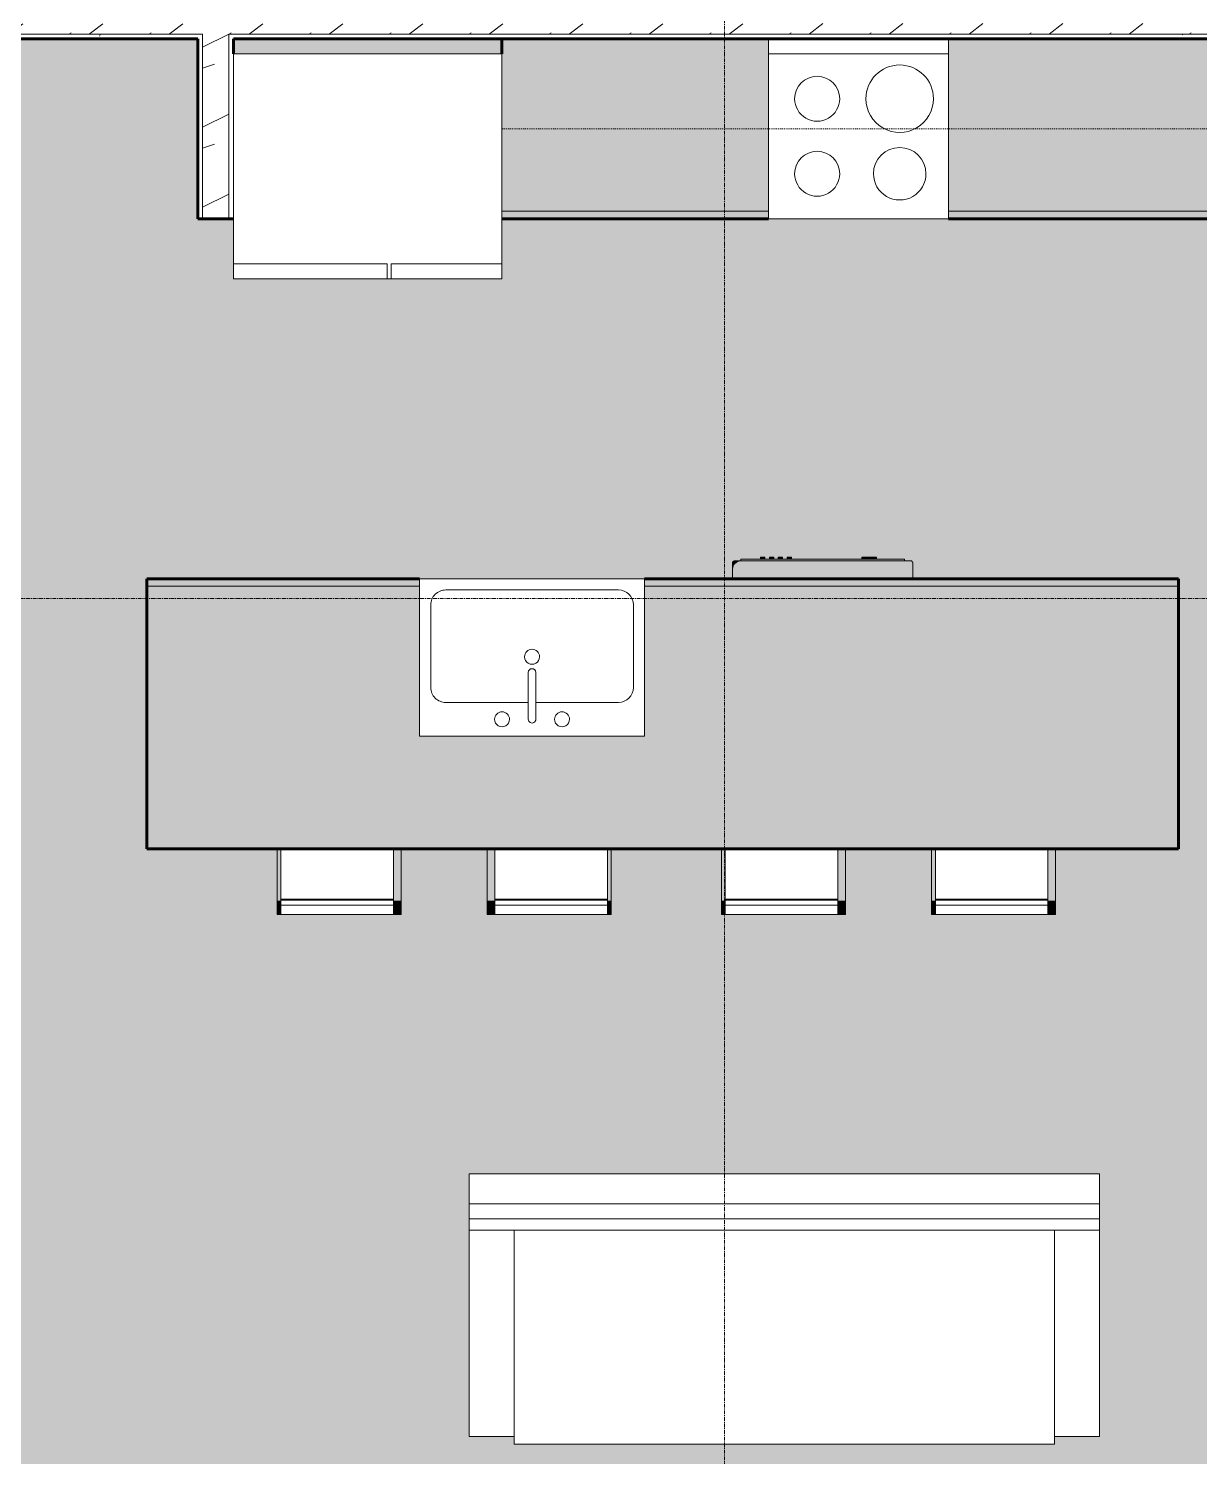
# Model space of a CAD drawing. Header units: inches. Extents: x -4105 to -1989, y 9836 to 11159.
# Drawn here: x -2266.1 to -2110, y 10052.8 to 10243.2 of the extents above; entities that cross this region are included whole.
import ezdxf

# ---------------------------------------------------------------- set-up
doc = ezdxf.new("R2010")
doc.units = ezdxf.units.IN
doc.header["$MEASUREMENT"] = 0
doc.linetypes.add('Dash', pattern=[0.25, 0.125, -0.125])
doc.linetypes.add('Grid Line 1_2_', pattern=[0.875, 0.5, -0.125, 0.125, -0.125])
for name, color, linetype, lineweight in [('0-1', 7, 'Continuous', 5), ('0-2', 7, 'Continuous', 9), ('A-AREA-PATT-2', 141, 'Continuous', 9), ('A-WALL-2', 250, 'Continuous', 60), ('A-WALL-3', 10, 'Continuous', 18), ('A-WALL-PATT-1', 7, 'Continuous', 9), ('A-WALL-PATT-2', 253, 'Continuous', 9), ('I-FURN', 30, 'Continuous', 9), ('I-FURN-1', 7, 'Continuous', 9), ('I-FURN-2', 253, 'Continuous', 9), ('P-SANR-FIXT-2', 7, 'Continuous', 9), ('Q-CASE-1', 253, 'Continuous', 9), ('Q-CASE-2', 250, 'Continuous', 60), ('Q-CASE-3', 7, 'Continuous', 9), ('Q-CASE-HDLN-1', 7, 'Dash', 9), ('Q-SPCQ-1', 7, 'Continuous', 9), ('Q-SPCQ-2', 55, 'Continuous', 9), ('S-GRID-1', 1, 'Grid Line 1_2_', 9)]:
    doc.layers.add(name, color=color, linetype=linetype, lineweight=lineweight)
pattern_1 = [(216.87, (4.265, -1183.338), (31.9871619, 21.32545714), [5.331, -47.981]), (206.565, (10.662, -1186.536), (-10.662476, -10.6620098), [11.921, -11.921]), (198.435, (10.662, -1191.868), (-21.32449365, -10.6625869), [6.744, -26.974])]

# ---------------------------------------------------------------- blocks, each defined once
blk = doc.blocks.new('Couch-Both_Arms-Generic - 1-1372852-ENLARGED FLOOR PLAN - 3RD FLOOR PLAN - WEST')
at = {"layer": 'I-FURN'}
for p, q in [((-42, 17.5), (-36, 17.5)), ((-42, -10), (-42, 17.5)), ((-36, 18.5), (36, 18.5)), ((-36, 17.5), (-36, 18.5)), ((-36, 17.5), (-36, -10)), ((36, 18.5), (36, 17.5)), ((36, 17.5), (42, 17.5)), ((36, -10), (36, 17.5)), ((42, 17.5), (42, -10)), ((-42, -10), (42, -10)), ((-42, -13.5), (-42, -10)), ((42, -10), (42, -13.5)), ((-42, -11.5), (42, -11.5)), ((-42, -13.5), (42, -13.5)), ((42, -13.5), (-42, -13.5))]:
    blk.add_line(p, q, dxfattribs=at)
at = {"layer": 'I-FURN-1'}
for p, q in [((-42, -17.5), (-42, -13.5)), ((42, -13.5), (42, -17.5)), ((42, -17.5), (-42, -17.5))]:
    blk.add_line(p, q, dxfattribs=at)
blk = doc.blocks.new('Refrigerator_-_Side-by-Side_6047 - 36_ X 30_-1372843-ENLARGED FLOOR PLAN - 3RD FLOOR PLAN - WEST')
at = {"layer": 'Q-SPCQ-1'}
for p, q in [((-17.88, 15.58), (17.87, 15.58)), ((-17.88, -14.42), (-17.88, 15.58)), ((-17.88, 15.58), (-3.13, 15.58)), ((-17.88, 15.58), (-17.88, 13.58)), ((-3.13, 13.58), (-3.13, 15.58)), ((-2.63, 15.58), (17.87, 15.58)), ((-2.63, 15.58), (-2.63, 13.58)), ((17.87, 15.58), (17.87, -14.42)), ((17.87, 13.58), (17.87, 15.58)), ((-3.13, 13.58), (-17.88, 13.58)), ((17.87, 13.58), (-2.63, 13.58)), ((17.87, -14.42), (-17.88, -14.42))]:
    blk.add_line(p, q, dxfattribs=at)
blk = doc.blocks.new('Range - 24_ x 24_-V39-ENLARGED FLOOR PLAN - 3RD FLOOR PLAN - WEST')
at = {"layer": 'Q-SPCQ-1'}
for p, q in [((0, 0), (24, 0)), ((0, -24), (0, 0)), ((24, 0), (24, -24)), ((0, -22), (24, -22))]:
    blk.add_line(p, q, dxfattribs=at)
for centre, radius, start, end in [((6.5, -6), 3.5, 360, 180), ((17.5, -6), 3, 360, 180), ((6.5, -6), 3.5, 180, 0), ((17.5, -6), 3, 180, 0), ((6.5, -16), 4.5, 360, 180), ((17.5, -16), 3, 360, 180), ((6.5, -16), 4.5, 180, 0), ((17.5, -16), 3, 180, 0)]:
    blk.add_arc(centre, radius, start, end, dxfattribs=at)
blk = doc.blocks.new('OD_CW_Base Cabinet - OD_CW_Base Cabinet-2067711-ENLARGED FLOOR PLAN - 3RD FLOOR PLAN - WEST')
at = {"layer": 'Q-CASE-1'}
h = blk.add_hatch(color=256, dxfattribs=at)
h.paths.add_polyline_path([(90.96, 1), (126.96, 1), (126.96, 24), (60.28, 24), (60.28, 1), (88.8, 1)], flags=0)
h.paths.add_polyline_path([(27.73, 1), (36.28, 1), (36.28, 24), (0.74, 24), (0.74, 1)], flags=0)
h = blk.add_hatch(color=256, dxfattribs=at)
h.paths.add_polyline_path([(90.96, 0), (126.96, 0), (126.96, 1), (60.28, 1), (60.28, 0), (88.8, 0)], flags=0)
h.paths.add_polyline_path([(0.74, 0), (36.28, 0), (36.28, 1), (0.74, 1)], flags=0)
at = {"layer": 'Q-CASE-2'}
for p, q in [((0.74, 24), (0.74, 22)), ((0.74, 0), (36.28, 0)), ((60.28, 0), (126.96, 0))]:
    blk.add_line(p, q, dxfattribs=at)
at = {"layer": 'Q-CASE-3'}
for p, q in [((0.74, 22), (0.74, 24)), ((0.74, 1), (36.28, 1)), ((36.28, 1), (0.74, 1)), ((36.28, 0), (0.74, 0)), ((60.28, 1), (126.96, 1)), ((126.96, 1), (60.28, 1)), ((126.96, 0), (60.28, 0))]:
    blk.add_line(p, q, dxfattribs=at)
blk = doc.blocks.new('Sink Kitchen-Single - 30_ x 21_-V11-ENLARGED FLOOR PLAN - 3RD FLOOR PLAN - WEST')
at = {"layer": 'P-SANR-FIXT-2'}
for p, q in [((15.62, 10.59), (-14.38, 10.59)), ((-14.38, 10.59), (-14.38, -10.41)), ((15.62, -10.41), (15.62, 10.59)), ((0.12, 8.34), (0.12, 2.09)), ((1.12, 8.34), (1.12, 2.09)), ((0.12, 6.09), (-10.88, 6.09)), ((12.12, 6.09), (1.12, 6.09)), ((-12.88, 4.09), (-12.88, -6.91)), ((14.12, -6.91), (14.12, 4.09)), ((-10.88, -8.91), (12.12, -8.91)), ((-14.38, -10.41), (15.62, -10.41))]:
    blk.add_line(p, q, dxfattribs=at)
for centre, radius, start, end in [((-3.38, 8.34), 1, 360, 180), ((-3.38, 8.34), 1, 180, 0), ((0.62, 8.34), 0.5, 360, 180), ((4.62, 8.34), 1, 360, 180), ((4.62, 8.34), 1, 180, 360), ((-10.88, 4.09), 2, 90, 180), ((12.12, 4.09), 2, 360, 90), ((0.62, 2.09), 0.5, 180, 0), ((0.62, 0), 1, 360, 180), ((0.62, 0), 1, 180, 0), ((-10.88, -6.91), 2, 180, 270), ((12.12, -6.91), 2, 270, 0)]:
    blk.add_arc(centre, radius, start, end, dxfattribs=at)
blk = doc.blocks.new('Dishwasher_15404 - 34_ counter-V40-ENLARGED FLOOR PLAN - 3RD FLOOR PLAN - WEST')
at = {"layer": 'Q-SPCQ-2'}
for points in [[(24.5, 0), (26.73, 0.01), (26.82, 0.06), (26.87, 0.2), (26.87, 22.93), (26.84, 23.21), (26.68, 23.53), (26.56, 23.69), (26.3, 23.87), (26.08, 23.96), (25.8, 24), (24.5, 24), (24.5, 0.42)], [(26.87, 22.93), (26.85, 23.86), (26.82, 23.94), (26.68, 24), (25.8, 24), (26.08, 23.96), (26.34, 23.86), (26.56, 23.69), (26.73, 23.46), (26.84, 23.21)], [(27.12, 1.09), (27.12, 22.91), (26.87, 22.91), (26.87, 1.09)], [(27.37, 19.69), (27.37, 20.28), (27.12, 20.28), (27.12, 19.69)], [(27.37, 18.51), (27.37, 19.1), (27.12, 19.1), (27.12, 18.51)], [(27.37, 17.33), (27.37, 17.92), (27.12, 17.92), (27.12, 17.33)], [(27.37, 16.15), (27.37, 16.74), (27.12, 16.74), (27.12, 16.15)], [(27.37, 5.81), (27.37, 6.79), (27.12, 6.79), (27.12, 5.81)], [(27.37, 4.82), (27.37, 5.81), (27.12, 5.81), (27.12, 4.82)]]:
    blk.add_hatch(color=256, dxfattribs=at).paths.add_polyline_path(points, flags=0)
at = {"layer": 'Q-SPCQ-1'}
for p, q in [((25.8, 24), (24.5, 24)), ((26.68, 24), (25.8, 24)), ((26.87, 22.93), (26.87, 23.8)), ((26.87, 0.2), (26.87, 22.93)), ((26.87, 22.91), (27.12, 22.91)), ((27.12, 22.91), (27.12, 1.09)), ((27.37, 20.28), (27.12, 20.28)), ((27.12, 19.69), (27.37, 19.69)), ((27.37, 19.1), (27.12, 19.1)), ((27.37, 19.1), (27.37, 18.51)), ((27.37, 20.28), (27.37, 19.69)), ((27.12, 18.51), (27.37, 18.51)), ((27.37, 17.92), (27.12, 17.92)), ((27.12, 17.33), (27.37, 17.33)), ((27.37, 17.92), (27.37, 17.33)), ((27.37, 16.74), (27.12, 16.74)), ((27.12, 16.15), (27.37, 16.15)), ((27.37, 16.74), (27.37, 16.15)), ((27.37, 6.79), (27.12, 6.79)), ((27.37, 6.79), (27.37, 5.81)), ((27.37, 5.81), (27.37, 4.82)), ((27.12, 4.82), (27.37, 4.82)), ((26.87, 1.09), (27.12, 1.09)), ((24.5, 0), (26.68, 0))]:
    blk.add_line(p, q, dxfattribs=at)
for centre, radius, start, end in [((25.8, 22.93), 1.07, 360, 90), ((26.68, 23.8), 0.197, 0, 90), ((26.68, 0.2), 0.197, 270, 360), ((26.68, 0.2), 0.197, 285, 345)]:
    blk.add_arc(centre, radius, start, end, dxfattribs=at)
blk = doc.blocks.new('OD_CW_Base Cabinet - OD_CW_Base Cabinet-2044941-ENLARGED FLOOR PLAN - 3RD FLOOR PLAN - WEST')
at = {"layer": 'Q-CASE-1'}
blk.add_hatch(color=256, dxfattribs=at).paths.add_polyline_path([(138.27, 24), (0.74, 24), (0.74, -11), (71.92, -11), (71.92, 9), (101.92, 9), (101.92, -11), (138.27, -11), (138.27, -3.99)], flags=0)
h = blk.add_hatch(color=256, dxfattribs=at)
h.paths.add_polyline_path([(138.27, -11), (101.92, -11), (101.92, -12), (138.27, -12)], flags=0)
h.paths.add_polyline_path([(0.74, -11), (0.74, -12), (71.92, -12), (71.92, -11), (2.91, -11)], flags=0)
at = {"layer": 'Q-CASE-2'}
for p, q in [((138.27, 24), (0.74, 24)), ((0.74, 24), (0.74, -12)), ((138.27, -12), (138.27, 24)), ((0.74, -12), (71.92, -12)), ((101.92, -12), (138.27, -12))]:
    blk.add_line(p, q, dxfattribs=at)
at = {"layer": 'Q-CASE-3'}
for p, q in [((0.74, -11), (0.74, 24)), ((0.74, 24), (138.27, 24)), ((138.27, 24), (138.27, -11)), ((0.74, -12), (0.74, -11)), ((0.74, -11), (71.92, -11)), ((71.92, -11), (0.74, -11)), ((101.92, -11), (138.27, -11)), ((138.27, -11), (101.92, -11)), ((138.27, -11), (138.27, -12)), ((71.92, -12), (0.74, -12)), ((138.27, -12), (101.92, -12))]:
    blk.add_line(p, q, dxfattribs=at)
blk = doc.blocks.new('Bar_Stool_6722_1_ - Bar_Stool_6722_1_-V41-ENLARGED FLOOR PLAN - 3RD FLOOR PLAN - WEST')
at = {"layer": 'I-FURN-2'}
for points in [[(1, 7.87), (1, 8.78), (0, 8.78), (0, 1.78), (1, 1.78), (1, 2.03)], [(16.5, 2.03), (16.5, 8.78), (16, 8.78), (16, 1.78), (16.5, 1.78)], [(1, 1.78), (0, 1.78), (0, 0.98), (1, 0.98), (1, 1.73)], [(1, 0), (1, 0.98), (0, 0.98), (0, 0)], [(16.5, 0.98), (16.5, 1.78), (16, 1.78), (16, 0.98)], [(16.5, 0.94), (16.5, 0.98), (16, 0.98), (16, 0), (16.5, 0), (16.5, 0.63)]]:
    blk.add_hatch(color=256, dxfattribs=at).paths.add_polyline_path(points, flags=0)
at = {"layer": 'I-FURN-1'}
for p, q in [((0, 1.78), (0, 8.78)), ((1, 2.03), (1, 8.78)), ((16, 8.78), (16, 2.03)), ((16.5, 8.78), (16.5, 1.78)), ((1, 1.91), (1, 2.03)), ((16, 2.03), (1, 2.03)), ((1, 1.24), (1, 1.91)), ((16, 1.91), (1, 1.91)), ((16, 2.03), (16, 1.91)), ((16, 1.91), (16, 1.24)), ((1, 1.78), (0, 1.78)), ((0, 1.78), (0, 0.98)), ((1, 0.98), (0, 0.98)), ((0, 0.98), (0, 0)), ((1, 0), (1, 1.24)), ((1, 1.24), (16, 1.24)), ((16.5, 1.78), (16, 1.78)), ((16, 1.24), (16, 0)), ((16.5, 0.98), (16, 0.98)), ((16.5, 0.98), (16.5, 1.78)), ((16.5, 0), (16.5, 0.98)), ((0, 0), (1, 0)), ((1, 0), (16, 0)), ((16, 0), (16.5, 0))]:
    blk.add_line(p, q, dxfattribs=at)
blk = doc.blocks.new('OD_CW_Upper Cabinet - OD_CW_Upper Cabinet-2067745-ENLARGED FLOOR PLAN - 3RD FLOOR PLAN - WEST')
at = {"layer": 'Q-CASE-HDLN-1'}
for p, q in [((0.74, -24), (0.74, -12)), ((0.74, -12), (126.96, -12)), ((126.96, -12), (126.96, -24)), ((126.96, -24), (0.74, -24))]:
    blk.add_line(p, q, dxfattribs=at)
blk = doc.blocks.new('Bar_Stool_6722_1_ - Bar_Stool_6722_1_-V42-ENLARGED FLOOR PLAN - 3RD FLOOR PLAN - WEST')
at = {"layer": 'I-FURN-2'}
for points in [[(0, -0.94), (0, -0.98), (1, -0.98), (1, 0), (0, 0), (0, -0.92)], [(16, -0.46), (16, -0.98), (16.5, -0.98), (16.5, 0), (16, 0), (16, -0.3)], [(0, -1.4), (0, -1.78), (1, -1.78), (1, -0.98), (0, -0.98), (0, -1.3)], [(0, -2.03), (0, -8.78), (1, -8.78), (1, -1.78), (0, -1.78)], [(16, -1.73), (16, -1.78), (16.5, -1.78), (16.5, -0.98), (16, -0.98), (16, -1.4)], [(16, -7.87), (16, -8.78), (16.5, -8.78), (16.5, -1.78), (16, -1.78), (16, -2.03)]]:
    blk.add_hatch(color=256, dxfattribs=at).paths.add_polyline_path(points, flags=0)
at = {"layer": 'I-FURN-1'}
for p, q in [((1, 0), (0, 0)), ((0, 0), (0, -0.98)), ((0, -0.98), (1, -0.98)), ((0, -0.98), (0, -1.78)), ((0, -1.78), (1, -1.78)), ((0, -8.78), (0, -1.78)), ((1, -1.24), (1, 0)), ((16, 0), (1, 0)), ((1, -1.91), (1, -1.24)), ((16, -1.24), (1, -1.24)), ((16.5, 0), (16, 0)), ((16, 0), (16, -1.24)), ((16, -0.98), (16.5, -0.98)), ((16, -1.24), (16, -1.91)), ((16, -1.78), (16.5, -1.78)), ((16.5, -0.98), (16.5, 0)), ((16.5, -1.78), (16.5, -0.98)), ((16.5, -1.78), (16.5, -8.78)), ((1, -1.91), (16, -1.91)), ((1, -2.03), (1, -1.91)), ((1, -8.78), (1, -2.03)), ((1, -2.03), (16, -2.03)), ((16, -1.91), (16, -2.03)), ((16, -2.03), (16, -8.78))]:
    blk.add_line(p, q, dxfattribs=at)
blk = doc.blocks.new('CTR - 1st Phase - Unit Layouts_rvt-1-ENLARGED FLOOR PLAN - 3RD FLOOR PLAN - WEST')
at = {"layer": 'A-WALL-PATT-1'}
h = blk.add_hatch(dxfattribs=at)
h.set_pattern_fill('FP_1', color=256, style=0, pattern_type=2)
h.set_pattern_definition([(0, (0, -1194), (20.48, 5.12), [0.845, -14.515, 0.845, -14.515, -81.92]), (0, (0, -1194), (20.48, 5.12), [-30.72, 0.845, -29.875, 0.845, -14.515, -35.84]), (0, (0, -1194), (20.48, 5.12), [-76.8, 0.845, -9.395, 0.845, -24.755]), (120, (7.68, -1191.44), (-14.67405, 15.1762003), [0.845, -14.515, 0.845, -14.515, -81.92]), (120, (7.68, -1191.44), (-14.67405, 15.1762003), [-30.72, 0.845, -29.875, 0.845, -14.515, -35.84]), (120, (7.68, -1191.44), (-14.67405, 15.1762003), [-76.8, 0.845, -9.395, 0.845, -24.755]), (240, (10.24, -1181.2), (-5.80595, -20.2962003), [0.845, -14.515, 0.845, -14.515, -81.92]), (240, (10.24, -1181.2), (-5.80595, -20.2962003), [-30.72, 0.845, -29.875, 0.845, -14.515, -35.84]), (240, (10.24, -1181.2), (-5.80595, -20.2962003), [-76.8, 0.845, -9.395, 0.845, -24.755])])
h.paths.add_polyline_path([(-2203.03, 10241.82), (-2076.17, 10241.82), (-2076.17, 10242.45), (-2239.4, 10242.45), (-2239.4, 10241.82), (-2237.1, 10241.82)], flags=0)
h.paths.add_polyline_path([(-2242.9, 10241.82), (-2242.9, 10242.45), (-2268.68, 10242.45), (-2268.05, 10241.82), (-2243.53, 10241.82)], flags=0)
at = {"layer": 'A-WALL-PATT-2'}
h = blk.add_hatch(dxfattribs=at)
h.set_pattern_fill('FP_2', color=256, style=0, pattern_type=2)
h.set_pattern_definition(pattern_1)
h.paths.add_polyline_path([(-2084.43, 10242.45), (-2076.17, 10242.45), (-2076.17, 10245.95), (-2271.29, 10245.95), (-2267.79, 10242.45), (-2114.97, 10242.45)], flags=0)
h = blk.add_hatch(dxfattribs=at)
h.set_pattern_fill('FP_2', color=256, style=0, pattern_type=2)
h.set_pattern_definition(pattern_1)
h.paths.add_polyline_path([(-2239.4, 10217.82), (-2239.4, 10242.45), (-2242.9, 10242.45), (-2242.9, 10217.82)], flags=0)
at = {"layer": 'A-WALL-2'}
for p, q in [((-2268.05, 10241.82), (-2243.53, 10241.82)), ((-2243.53, 10241.82), (-2243.53, 10217.82)), ((-2238.78, 10241.82), (-2076.17, 10241.82)), ((-2238.78, 10239.82), (-2238.78, 10241.82)), ((-2243.53, 10217.82), (-2238.78, 10217.82))]:
    blk.add_line(p, q, dxfattribs=at)
at = {"layer": 'A-WALL-3'}
for p, q in [((-2267.79, 10242.45), (-2242.9, 10242.45)), ((-2242.9, 10241.82), (-2242.9, 10242.45)), ((-2239.4, 10242.45), (-2076.17, 10242.45)), ((-2239.4, 10241.82), (-2239.4, 10242.45)), ((-2242.9, 10217.82), (-2242.9, 10241.82)), ((-2239.4, 10217.82), (-2239.4, 10241.82))]:
    blk.add_line(p, q, dxfattribs=at)
at = {"layer": '0-2'}
for name, p in [('OD_CW_Base Cabinet - OD_CW_Base Cabinet-2067711-ENLARGED FLOOR PLAN - 3RD FLOOR PLAN - WEST', (-2203.76, 10217.82)), ('Bar_Stool_6722_1_ - Bar_Stool_6722_1_-V41-ENLARGED FLOOR PLAN - 3RD FLOOR PLAN - WEST', (-2204.94, 10125.05))]:
    blk.add_blockref(name, p, dxfattribs=at)
for name, p, rotation in [('OD_CW_Upper Cabinet - OD_CW_Upper Cabinet-2067745-ENLARGED FLOOR PLAN - 3RD FLOOR PLAN - WEST', (-2076.06, 10217.82), 180), ('Range - 24_ x 24_-V39-ENLARGED FLOOR PLAN - 3RD FLOOR PLAN - WEST', (-2143.48, 10217.82), 180), ('Refrigerator_-_Side-by-Side_6047 - 36_ X 30_-1372843-ENLARGED FLOOR PLAN - 3RD FLOOR PLAN - WEST', (-2220.9, 10225.4), 180), ('Dishwasher_15404 - 34_ counter-V40-ENLARGED FLOOR PLAN - 3RD FLOOR PLAN - WEST', (-2148.25, 10145.32), 89.99999999984942), ('OD_CW_Base Cabinet - OD_CW_Base Cabinet-2044941-ENLARGED FLOOR PLAN - 3RD FLOOR PLAN - WEST', (-2112.06, 10157.82), 180), ('Sink Kitchen-Single - 30_ x 21_-V11-ENLARGED FLOOR PLAN - 3RD FLOOR PLAN - WEST', (-2198.36, 10159.42), 180), ('Bar_Stool_6722_1_ - Bar_Stool_6722_1_-V42-ENLARGED FLOOR PLAN - 3RD FLOOR PLAN - WEST', (-2216.44, 10125.05), 180), ('Bar_Stool_6722_1_ - Bar_Stool_6722_1_-V42-ENLARGED FLOOR PLAN - 3RD FLOOR PLAN - WEST', (-2157.22, 10125.05), 180), ('Bar_Stool_6722_1_ - Bar_Stool_6722_1_-V42-ENLARGED FLOOR PLAN - 3RD FLOOR PLAN - WEST', (-2129.22, 10125.05), 180), ('Couch-Both_Arms-Generic - 1-1372852-ENLARGED FLOOR PLAN - 3RD FLOOR PLAN - WEST', (-2165.36, 10072.96), 180)]:
    blk.add_blockref(name, p, dxfattribs=dict(at, rotation=rotation))
blk = doc.blocks.new('CTR - 1st Phase - Shell_rvt-1-ENLARGED FLOOR PLAN - 3RD FLOOR PLAN - WEST')
at = {"layer": 'S-GRID-1'}
for p, q in [((-2173.32, 9836.18), (-2173.32, 11126.32)), ((-1989.4, 10167.19), (-4072.56, 10167.19))]:
    blk.add_line(p, q, dxfattribs=at)

msp = doc.modelspace()

# ---------------------------------------------------------------- hatches: boundary and pattern name
at = {"layer": 'A-AREA-PATT-2'}
h = msp.add_hatch(color=256, dxfattribs=at)
h.paths.add_polyline_path([(-2476.2, 10374.49), (-2474.96, 10375.73), (-2449.51, 10350.27), (-2450.74, 10349.03), (-2475.05, 10373.34)], flags=0)
h.paths.add_polyline_path([(-2175.39, 9987.19), (-2074.92, 9987.19), (-2074.92, 10085.61), (-2072.17, 10085.61), (-2072.17, 10087.89), (-2074.92, 10087.89), (-2074.92, 10089.2), (-2076.8, 10089.2), (-2076.8, 10217.82), (-2203.03, 10217.82), (-2203.03, 10209.82), (-2238.78, 10209.82), (-2238.78, 10217.82), (-2243.53, 10217.82), (-2243.53, 10241.82), (-2268.05, 10241.82), (-2309.73, 10283.51), (-2306.38, 10286.87), (-2304.48, 10284.97), (-2288.07, 10284.97), (-2288.07, 10285.72), (-2285.57, 10285.72), (-2285.57, 10284.97), (-2248.32, 10284.97), (-2248.32, 10283.6), (-2213.32, 10283.6), (-2213.32, 10284.97), (-2213.07, 10284.97), (-2213.07, 10285.72), (-2208.07, 10285.72), (-2208.07, 10284.97), (-2207.82, 10284.97), (-2207.82, 10283.6), (-2172.82, 10283.6), (-2172.82, 10284.97), (-2135.57, 10284.97), (-2135.57, 10285.72), (-2133.07, 10285.72), (-2133.07, 10284.97), (-2076.8, 10284.97), (-2076.8, 10412.79), (-2267.5, 10412.79), (-2267.5, 10382.24), (-2272.25, 10382.24), (-2272.25, 10412.79), (-2278.27, 10412.79), (-2278.27, 10405.06), (-2278.4, 10404.1), (-2278.77, 10403.2), (-2279.36, 10402.43), (-2280.13, 10401.84), (-2281.03, 10401.46), (-2282.07, 10401.34), (-2283.38, 10401.34), (-2283.04, 10398.31), (-2281.85, 10397.31), (-2281.28, 10396.31), (-2281.01, 10395.31), (-2280.83, 10394.31), (-2280.75, 10393.31), (-2280.92, 10391.32), (-2281.46, 10389.31), (-2282.19, 10387.31), (-2283.12, 10385.31), (-2284.51, 10383.31), (-2285.51, 10382.31), (-2286.37, 10381.81), (-2287.75, 10381.31), (-2288.75, 10381.31), (-2290.12, 10381.81), (-2290.99, 10382.31), (-2291.99, 10383.31), (-2293.37, 10385.31), (-2294.31, 10387.31), (-2295.03, 10389.31), (-2295.57, 10391.32), (-2295.75, 10393.31), (-2295.66, 10394.31), (-2295.48, 10395.31), (-2295.21, 10396.31), (-2294.65, 10397.31), (-2293.46, 10398.31), (-2293.11, 10401.34), (-2294.5, 10401.34), (-2295.46, 10401.46), (-2296.36, 10401.84), (-2297.13, 10402.43), (-2297.72, 10403.2), (-2298.1, 10404.1), (-2298.22, 10405.06), (-2298.22, 10412.79), (-2306.25, 10412.79), (-2306.25, 10388.79), (-2358.84, 10388.79), (-2358.84, 10351.53), (-2364.94, 10345.43), (-2338.07, 10318.56), (-2311.02, 10345.62), (-2272.25, 10345.62), (-2272.25, 10346.24), (-2267.5, 10346.24), (-2267.5, 10340.87), (-2309.05, 10340.87), (-2334.71, 10315.2), (-2331.83, 10312.32), (-2335.19, 10308.96), (-2374.47, 10348.24), (-2375, 10347.71), (-2376.76, 10349.48), (-2376.23, 10350.01), (-2402.57, 10376.35), (-2401.6, 10377.32), (-2426.35, 10402.07), (-2427.32, 10401.09), (-2427.5, 10401.27), (-2428.03, 10400.74), (-2429.8, 10402.51), (-2429.27, 10403.04), (-2437.75, 10411.52), (-2448.62, 10400.65), (-2449.33, 10401.36), (-2450.74, 10399.95), (-2452.11, 10401.32), (-2452.56, 10400.87), (-2452.6, 10400.92), (-2477.17, 10376.35), (-2477.13, 10376.3), (-2477.57, 10375.86), (-2476.2, 10374.49), (-2477.53, 10373.16), (-2437.67, 10333.31), (-2441.03, 10329.95), (-2480.18, 10369.1), (-2489.84, 10359.44), (-2489.84, 10356.03), (-2494.59, 10356.03), (-2494.59, 10357.82), (-2512.91, 10376.14), (-2519.95, 10376.14), (-2519.95, 10333.85), (-2494.59, 10333.85), (-2494.59, 10336.03), (-2489.84, 10336.03), (-2489.84, 10329.1), (-2519.95, 10329.1), (-2519.95, 10323.07), (-2512.52, 10323.07), (-2511.56, 10322.95), (-2510.66, 10322.57), (-2509.89, 10321.98), (-2509.3, 10321.21), (-2508.92, 10320.31), (-2508.8, 10319.27), (-2508.8, 10317.96), (-2505.77, 10318.31), (-2504.75, 10319.51), (-2503.75, 10320.07), (-2502.77, 10320.33), (-2501.77, 10320.51), (-2500.77, 10320.6), (-2498.78, 10320.42), (-2496.77, 10319.89), (-2494.77, 10319.16), (-2492.77, 10318.22), (-2490.77, 10316.84), (-2489.73, 10315.77), (-2489.27, 10314.97), (-2488.77, 10313.6), (-2488.77, 10312.6), (-2489.27, 10311.22), (-2489.77, 10310.36), (-2490.77, 10309.36), (-2492.77, 10307.97), (-2494.77, 10307.04), (-2496.95, 10306.26), (-2498.78, 10305.77), (-2500.77, 10305.6), (-2501.77, 10305.68), (-2502.77, 10305.86), (-2503.77, 10306.13), (-2504.77, 10306.7), (-2505.77, 10307.89), (-2508.8, 10308.24), (-2508.8, 10306.85), (-2508.92, 10305.88), (-2509.3, 10304.98), (-2509.89, 10304.21), (-2510.66, 10303.62), (-2511.56, 10303.25), (-2512.52, 10303.12), (-2519.95, 10303.12), (-2519.95, 10295.1), (-2495.95, 10295.1), (-2495.95, 10203.82), (-2459.95, 10203.82), (-2459.95, 10210.52), (-2459.07, 10210.52), (-2459.07, 10174.52), (-2456.07, 10174.52), (-2456.07, 10210.52), (-2455.2, 10210.52), (-2455.2, 10173.82), (-2452.2, 10173.82), (-2452.2, 10169.07), (-2519.95, 10169.07), (-2519.95, 10133.79), (-2439.95, 10133.79), (-2439.95, 10055.79), (-2519.95, 10055.79), (-2519.95, 10022.31), (-2519.05, 10021.59), (-2514.1, 10021.59), (-2514.1, 9989.06), (-2403.95, 9989.06), (-2403.95, 10123.81), (-2399.2, 10123.81), (-2399.2, 9989.06), (-2297.07, 9989.06), (-2297.07, 10127.45), (-2292.32, 10127.45), (-2292.32, 9989.06), (-2177.12, 9989.06), (-2177.12, 9987.19), (-2175.62, 9987.19)], flags=0)
h.paths.add_polyline_path([(-2145.5, 9990.06), (-2204.87, 9990.06), (-2204.87, 10006.19), (-2204.21, 10006.19), (-2204.18, 10006.22), (-2203.72, 10006.22), (-2203.72, 10006.19), (-2188.53, 10006.19), (-2188.53, 10006.22), (-2187.53, 10006.22), (-2187.53, 10006.19), (-2186.87, 10006.19), (-2186.87, 10002.19), (-2150.87, 10002.19), (-2150.87, 10006.19), (-2150.21, 10006.19), (-2150.21, 10006.22), (-2149.21, 10006.22), (-2149.21, 10006.19), (-2134.02, 10006.19), (-2134.02, 10006.22), (-2133.53, 10006.22), (-2133.53, 10006.19), (-2132.87, 10006.19), (-2132.87, 9990.06), (-2133.87, 9990.06)], flags=0)
h.paths.add_polyline_path([(-2078.36, 10003.14), (-2113.36, 10003.14), (-2113.36, 10009.14), (-2114.36, 10009.14), (-2114.36, 10045.14), (-2113.36, 10045.14), (-2113.36, 10051.14), (-2078.36, 10051.14), (-2078.36, 10005.37)], flags=0)
h.paths.add_polyline_path([(-2252.36, 10003.14), (-2252.36, 10051.14), (-2217.36, 10051.14), (-2217.36, 10045.14), (-2216.36, 10045.14), (-2216.36, 10009.14), (-2217.36, 10009.14), (-2217.36, 10003.14), (-2248.36, 10003.14)], flags=0)
h.paths.add_polyline_path([(-2514.1, 10034.79), (-2519.45, 10034.79), (-2519.45, 10052.79), (-2501.45, 10052.79), (-2501.45, 10034.79), (-2505.65, 10034.79)], flags=0)
h.paths.add_polyline_path([(-2129.36, 10054.46), (-2201.36, 10054.46), (-2201.36, 10055.46), (-2207.36, 10055.46), (-2207.36, 10090.46), (-2123.36, 10090.46), (-2123.36, 10055.46), (-2129.36, 10055.46)], flags=0)
h.paths.add_polyline_path([(-2145.22, 10125.05), (-2145.72, 10125.05), (-2145.72, 10133.82), (-2157.22, 10133.82), (-2157.22, 10125.05), (-2173.72, 10125.05), (-2173.72, 10133.82), (-2188.44, 10133.82), (-2188.44, 10125.05), (-2204.94, 10125.05), (-2204.94, 10133.82), (-2216.44, 10133.82), (-2216.44, 10125.05), (-2232.94, 10125.05), (-2232.94, 10133.82), (-2250.33, 10133.82), (-2250.33, 10169.82), (-2172.25, 10169.82), (-2172.23, 10172.06), (-2172.19, 10172.14), (-2172.05, 10172.2), (-2171.16, 10172.22), (-2171.16, 10172.45), (-2168.53, 10172.45), (-2168.53, 10172.7), (-2167.94, 10172.7), (-2167.94, 10172.45), (-2167.35, 10172.45), (-2167.35, 10172.7), (-2166.76, 10172.7), (-2166.76, 10172.45), (-2166.17, 10172.45), (-2166.17, 10172.7), (-2165.58, 10172.7), (-2165.58, 10172.45), (-2164.99, 10172.45), (-2164.99, 10172.7), (-2164.4, 10172.7), (-2164.4, 10172.45), (-2155.04, 10172.45), (-2155.04, 10172.7), (-2153.07, 10172.7), (-2153.07, 10172.45), (-2149.34, 10172.45), (-2149.34, 10172.2), (-2148.39, 10172.19), (-2148.31, 10172.14), (-2148.25, 10172), (-2148.25, 10169.82), (-2112.8, 10169.82), (-2112.8, 10133.82), (-2129.22, 10133.82), (-2129.22, 10125.05), (-2144.72, 10125.05)], flags=0)
h.paths.add_polyline_path([(-2519.45, 10136.72), (-2519.45, 10154.72), (-2501.45, 10154.72), (-2501.45, 10136.72), (-2518.41, 10136.72)], flags=0)
h.paths.add_polyline_path([(-2399.82, 10159.81), (-2403.95, 10159.81), (-2403.95, 10169.07), (-2418.2, 10169.07), (-2418.2, 10169.95), (-2382.2, 10169.95), (-2382.2, 10172.95), (-2418.2, 10172.95), (-2418.2, 10173.82), (-2352.3, 10173.82), (-2352.3, 10241.22), (-2408.95, 10297.87), (-2455.2, 10251.62), (-2455.2, 10244.52), (-2459.95, 10244.52), (-2459.95, 10253.58), (-2412.31, 10301.23), (-2415.58, 10304.5), (-2412.22, 10307.86), (-2342.04, 10237.68), (-2341.51, 10238.21), (-2339.74, 10236.44), (-2340.27, 10235.91), (-2318.17, 10213.81), (-2319.14, 10212.84), (-2298.64, 10192.33), (-2297.67, 10193.3), (-2297.49, 10193.13), (-2296.96, 10193.66), (-2295.19, 10191.89), (-2295.72, 10191.36), (-2292.32, 10187.96), (-2292.32, 10163.45), (-2297.07, 10163.45), (-2297.07, 10169.07), (-2399.2, 10169.07), (-2399.2, 10159.81)], flags=0)
h.paths.add_polyline_path([(-2297.07, 10173.82), (-2297.07, 10185.99), (-2299.08, 10188), (-2299.61, 10187.47), (-2301.38, 10189.24), (-2300.85, 10189.77), (-2301.03, 10189.95), (-2299.61, 10191.36), (-2321.53, 10213.28), (-2320.56, 10214.25), (-2341.07, 10234.76), (-2343.45, 10232.37), (-2343.63, 10232.55), (-2344.16, 10232.02), (-2345.93, 10233.79), (-2345.4, 10234.32), (-2347.55, 10236.47), (-2347.55, 10173.82), (-2297.4, 10173.82)], flags=0)
h.paths.add_polyline_path([(-2327.02, 10175.35), (-2344.7, 10193.03), (-2326.32, 10211.42), (-2308.64, 10193.74), (-2324.28, 10178.1)], flags=0)
h.paths.add_polyline_path([(-2203.03, 10239.82), (-2203.03, 10241.82), (-2238.78, 10241.82), (-2238.78, 10239.82), (-2237.1, 10239.82)], flags=0)
h.paths.add_polyline_path([(-2072.92, 10243.18), (-2072.92, 10281.2), (-2076.17, 10281.2), (-2076.17, 10280.22), (-2103.97, 10280.22), (-2103.97, 10246.57), (-2076.17, 10246.57), (-2076.17, 10243.18)], flags=0)
h.paths.add_polyline_path([(-2239.4, 10246.57), (-2108.72, 10246.57), (-2108.72, 10280.22), (-2133.07, 10280.22), (-2133.07, 10279.47), (-2135.57, 10279.47), (-2135.57, 10280.22), (-2135.82, 10280.22), (-2135.82, 10283.6), (-2170.82, 10283.6), (-2170.82, 10282.22), (-2207.82, 10282.22), (-2207.82, 10280.22), (-2208.07, 10280.22), (-2208.07, 10279.47), (-2213.07, 10279.47), (-2213.07, 10280.22), (-2213.32, 10280.22), (-2213.32, 10282.22), (-2250.32, 10282.22), (-2250.32, 10283.6), (-2285.32, 10283.6), (-2285.32, 10280.22), (-2285.57, 10280.22), (-2285.57, 10279.47), (-2288.07, 10279.47), (-2288.07, 10280.22), (-2299.73, 10280.22), (-2266.08, 10246.57), (-2248.31, 10246.57)], flags=0)
h.paths.add_polyline_path([(-2075.8, 10248.19), (-2101.05, 10248.19), (-2101.05, 10257.69), (-2101.55, 10257.7), (-2101.55, 10258.19), (-2101.05, 10258.19), (-2101.05, 10274.44), (-2101.55, 10274.45), (-2101.55, 10275.19), (-2101.05, 10275.19), (-2101.05, 10276.19), (-2075.8, 10276.19), (-2075.8, 10255.56)], flags=0)
h.paths.add_polyline_path([(-2202.86, 10332.52), (-2202.86, 10412.52), (-2124.86, 10412.52), (-2124.86, 10332.52), (-2176.04, 10332.52)], flags=0)
h.paths.add_polyline_path([(-2368.3, 10348.79), (-2363.59, 10353.5), (-2363.59, 10412.79), (-2432.3, 10412.79), (-2425.91, 10406.4), (-2425.38, 10406.93), (-2423.61, 10405.16), (-2424.14, 10404.63), (-2423.96, 10404.45), (-2425.38, 10403.04), (-2399.21, 10376.88), (-2400.19, 10375.9), (-2375.44, 10351.16), (-2373.05, 10353.54), (-2372.87, 10353.37), (-2372.34, 10353.9), (-2370.58, 10352.13), (-2371.11, 10351.6), (-2369.43, 10349.92)], flags=0)
h.paths.add_polyline_path([(-2121.86, 10394.02), (-2121.86, 10412.02), (-2103.86, 10412.02), (-2103.86, 10394.02)], flags=0)
h.paths.add_polyline_path([(-2223.79, 10394.02), (-2223.79, 10412.02), (-2205.79, 10412.02), (-2205.79, 10394.02)], flags=0)

# ---------------------------------------------------------------- block references
at = {"layer": '0-1'}
for name in ['CTR - 1st Phase - Shell_rvt-1-ENLARGED FLOOR PLAN - 3RD FLOOR PLAN - WEST', 'CTR - 1st Phase - Unit Layouts_rvt-1-ENLARGED FLOOR PLAN - 3RD FLOOR PLAN - WEST']:
    msp.add_blockref(name, (0, 0), dxfattribs=at)

doc.saveas('drawing.dxf')
